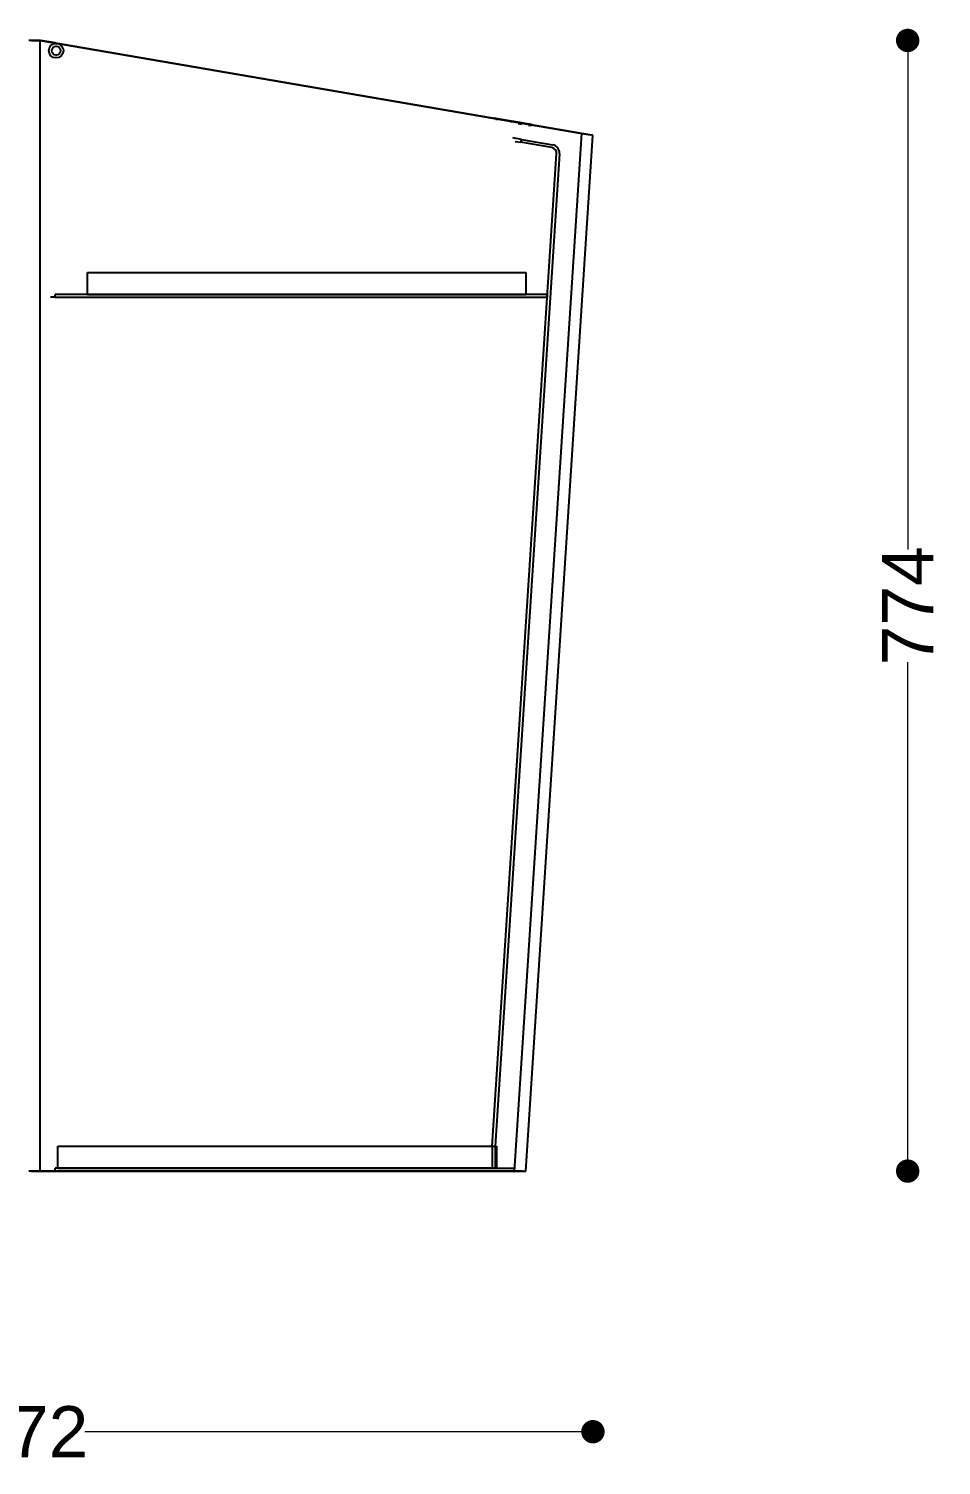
# Model space of a CAD drawing. Header units: millimetres. Extents: x 10366 to 28454, y 24552 to 29702.
# Drawn here: x 26132 to 26756, y 27299 to 28282 of the extents above; entities that cross this region are included whole.
import ezdxf

# ---------------------------------------------------------------- set-up
doc = ezdxf.new("R2010")
doc.units = ezdxf.units.MM
doc.header["$LTSCALE"] = 3
doc.layers.add('DomyÅ›lny', color=7, linetype='Continuous')
doc.styles.get("Standard").update_dxf_attribs({"font": 'arial.ttf'})
doc.dimstyles.new('MATEUSZ', dxfattribs={"dimtxt": 35, "dimasz": 16, "dimexe": 0.18, "dimexo": 0.0625, "dimgap": 0.09, "dimtad": 0, "dimdec": 0, "dimdsep": 46, "dimtxsty": 'Standard', "dimblk": 'DOT', "dimcen": 0.09, "dimse1": 1, "dimse2": 1, "dimadec": 0, "dimazin": 0, "dimtfac": 1, "dimtdec": 0, "dimtofl": 0, "dimtmove": 0, "dimatfit": 3, "dimfxl": 1, "dimtolj": 1, "dimtzin": 0, "dimlwd": 9, "dimlwe": 9, "dimarcsym": 0})

# ---------------------------------------------------------------- blocks, each defined once
blk = doc.blocks.new('_Dot')
at = {"color": 0, "linetype": 'ByBlock', "lineweight": -2}
blk.add_line((-0.5, 0), (-1, 0), dxfattribs=at)
at = {"color": 0, "linetype": 'ByBlock', "const_width": 0.5}
blk.add_lwpolyline([(-0.25, 0, 1), (0.25, 0, 1)], format="xyb", close=True, dxfattribs=at)
blk = doc.blocks.new('*D68')
at = {"color": 0, "lineweight": 9, "transparency": 16777216}
for p, q in [((25761.67, 27321.97), (26093.18, 27321.97)), ((26501.57, 27321.97), (26170.05, 27321.97))]:
    blk.add_line(p, q, dxfattribs=at)
at = {"layer": 'Defpoints', "color": 0, "transparency": 16777216}
for p in [(25745.67, 28209.11), (26517.57, 28209.11), (26517.57, 27321.97)]:
    blk.add_point(p, dxfattribs=at)
at = {"color": 0, "lineweight": 9, "transparency": 16777216, "xscale": 16, "yscale": 16, "zscale": 16, "rotation": 180}
blk.add_blockref('_Dot', (25745.67, 27321.97), dxfattribs=at)
at = {"color": 0, "lineweight": 9, "transparency": 16777216, "xscale": 16, "yscale": 16, "zscale": 16}
blk.add_blockref('_Dot', (26517.57, 27321.97), dxfattribs=at)
at = {"color": 0, "transparency": 16777216, "insert": (26131.62, 27321.97), "char_height": 35, "attachment_point": 5}
blk.add_mtext('\\A1;772', dxfattribs=at)
blk = doc.blocks.new('*D71')
at = {"color": 0, "lineweight": 9, "transparency": 16777216}
for p, q in [((26732.86, 28258.08), (26732.86, 27925.74)), ((26732.86, 27516.32), (26732.86, 27848.66))]:
    blk.add_line(p, q, dxfattribs=at)
at = {"layer": 'Defpoints', "color": 0, "transparency": 16777216}
for p in [(26131.65, 28274.08), (26132.19, 27500.32), (26732.86, 27500.32)]:
    blk.add_point(p, dxfattribs=at)
at = {"color": 0, "lineweight": 9, "transparency": 16777216, "xscale": 16, "yscale": 16, "zscale": 16}
for p, rotation in [((26732.86, 28274.08), 90), ((26732.86, 27500.32), 270)]:
    blk.add_blockref('_Dot', p, dxfattribs=dict(at, rotation=rotation))
at = {"color": 0, "transparency": 16777216, "insert": (26732.86, 27887.2), "char_height": 35, "attachment_point": 5, "rotation": 90}
blk.add_mtext('\\A1;774', dxfattribs=at)

msp = doc.modelspace()

# ---------------------------------------------------------------- linework, layer by layer
at = {"layer": 'DomyÅ›lny'}
for p, q in [((26509.88, 28210.43), (26139.38, 28274.08)), ((26139.38, 28274.08), (26509.88, 28210.43)), ((26139.38, 27500.32), (26139.38, 28274.08)), ((26149.74, 28272.39), (26499.52, 28212.13)), ((26451.72, 28219.57), (26451.89, 28220.55)), ((26461.77, 28217.84), (26461.94, 28218.83)), ((26467.88, 28216.79), (26468.05, 28217.78)), ((26467.88, 28216.79), (26468.05, 28217.78)), ((26474.92, 28215.58), (26475.09, 28216.57)), ((26475.43, 28216.51), (26475.26, 28215.52)), ((26463.84, 27500.32), (26509.88, 28210.43)), ((26468.32, 28204.35), (26468.66, 28206.32)), ((26468.66, 28206.32), (26489.86, 28202.67)), ((26471.62, 27500.32), (26517.57, 28209.11)), ((26448.7, 27517.32), (26492.74, 28196.61)), ((26494.74, 28196.48), (26450.71, 27517.32)), ((26489.52, 28200.7), (26468.32, 28204.35)), ((26171.76, 28115.32), (26471.76, 28115.32)), ((26171.76, 28100.32), (26171.76, 28115.32)), ((26471.76, 28115.32), (26471.76, 28100.32)), ((26149.73, 28098.32), (26146.62, 28098.32)), ((26149.73, 28098.32), (26149.73, 28100.32)), ((26486.5, 28100.32), (26149.73, 28100.32)), ((26149.73, 28098.32), (26486.37, 28098.32)), ((26171.76, 28100.32), (26471.76, 28100.32)), ((26486.37, 28098.32), (26486.5, 28100.32)), ((26151.62, 27502.32), (26151.62, 27517.32)), ((26151.62, 27517.32), (26451.62, 27517.32)), ((26448.7, 27517.32), (26448.7, 27502.33)), ((26450.71, 27517.32), (26450.71, 27502.33)), ((26451.62, 27517.32), (26451.62, 27502.32)), ((26149.73, 27500.32), (26133.62, 27500.32)), ((26139.38, 27500.32), (26463.84, 27500.32)), ((26463.84, 27500.32), (26139.38, 27500.32)), ((26149.73, 27500.32), (26149.73, 27502.32)), ((26450.98, 27502.32), (26149.73, 27502.32)), ((26149.73, 27500.32), (26463.84, 27500.32)), ((26151.62, 27502.32), (26451.62, 27502.32)), ((26450.71, 27502.33), (26448.7, 27502.33)), ((26450.98, 27502.32), (26463.84, 27502.32)), ((26463.84, 27500.32), (26463.84, 27502.32)), ((26463.84, 27500.32), (26469.56, 27500.32))]:
    msp.add_line(p, q, dxfattribs=at)
for points in [[(26139.38, 28274.08, 0), (26133.85, 28274.08, 0), (26132.19, 28274.08, 0), (26131.76, 28274.08, 0), (26131.65, 28274.08, 0), (26131.63, 28274.08, 0), (26131.62, 28274.08, 0), (26131.62, 28274.08, 0), (26131.62, 28274.08, 0), (26131.62, 28274.08, 0), (26131.62, 28274.08, 0), (26131.62, 28274.08, 0), (26131.62, 28274.08, 0), (26131.62, 28274.08, 0), (26131.62, 28274.08, 0), (26131.62, 28274.08, 0), (26131.62, 28274.08, 0), (26131.62, 28274.08, 0), (26131.62, 28274.08, 0)], [(26133.62, 28274.08, 0), (26133.62, 28274.08, 0), (26133.62, 28274.08, 0), (26133.62, 28274.08, 0), (26133.62, 28274.08, 0), (26133.62, 28274.08, 0), (26133.62, 28274.08, 0), (26133.62, 28274.08, 0), (26133.62, 28274.08, 0), (26133.62, 28274.08, 0), (26133.62, 28274.08, 0), (26133.62, 28274.08, 0), (26133.66, 28274.08, 0), (26133.79, 28274.08, 0), (26135.23, 28274.08, 0), (26139.38, 28274.08, 0)], [(26149.74, 28272.39, 0), (26139.88, 28274.08, 0)], [(26469.03, 28217.61, 0), (26455.05, 28220.01, 0), (26451.19, 28220.67, 0), (26450.27, 28220.83, 0), (26450.12, 28220.86, 0), (26450.11, 28220.86, 0), (26450.11, 28220.86, 0), (26450.11, 28220.86, 0), (26450.11, 28220.86, 0), (26450.11, 28220.86, 0), (26450.11, 28220.86, 0), (26450.11, 28220.86, 0), (26450.11, 28220.86, 0), (26450.11, 28220.86, 0), (26450.11, 28220.86, 0), (26450.11, 28220.86, 0), (26450.11, 28220.86, 0), (26450.11, 28220.86, 0), (26450.11, 28220.86, 0), (26450.11, 28220.86, 0), (26450.12, 28220.86, 0), (26450.12, 28220.86, 0), (26450.16, 28220.85, 0), (26450.3, 28220.83, 0), (26451.81, 28220.57, 0), (26457.47, 28219.59, 0)], [(26457.47, 28219.59, 0), (26452.06, 28220.52, 0), (26451.92, 28220.55, 0), (26451.89, 28220.55, 0), (26451.89, 28220.55, 0), (26451.89, 28220.55, 0), (26451.89, 28220.55, 0), (26451.89, 28220.55, 0), (26451.89, 28220.55, 0), (26451.89, 28220.55, 0), (26451.89, 28220.55, 0), (26451.89, 28220.55, 0), (26451.89, 28220.55, 0), (26451.89, 28220.55, 0), (26451.89, 28220.55, 0), (26451.89, 28220.55, 0), (26451.9, 28220.55, 0), (26451.92, 28220.55, 0), (26452, 28220.53, 0), (26452.35, 28220.47, 0), (26455.71, 28219.9, 0), (26468.54, 28217.69, 0), (26473.58, 28216.83, 0), (26475, 28216.58, 0), (26475.33, 28216.53, 0), (26475.41, 28216.51, 0), (26475.43, 28216.51, 0), (26475.43, 28216.51, 0), (26475.43, 28216.51, 0), (26475.43, 28216.51, 0), (26475.43, 28216.51, 0), (26475.43, 28216.51, 0), (26475.43, 28216.51, 0), (26475.43, 28216.51, 0), (26475.43, 28216.51, 0), (26475.43, 28216.51, 0), (26475.43, 28216.51, 0), (26475.43, 28216.51, 0), (26475.43, 28216.51, 0), (26475.43, 28216.51, 0), (26475.42, 28216.51, 0), (26475.41, 28216.51, 0), (26475.34, 28216.52, 0), (26475.09, 28216.57, 0), (26474.07, 28216.74, 0), (26468.05, 28217.78, 0)], [(26468.86, 28216.62, 0), (26466.75, 28216.99, 0)], [(26468.05, 28217.78, 0), (26473.64, 28216.82, 0), (26473.67, 28216.81, 0), (26473.67, 28216.81, 0), (26473.67, 28216.81, 0), (26473.67, 28216.81, 0), (26473.67, 28216.81, 0), (26473.67, 28216.81, 0), (26473.67, 28216.81, 0), (26473.67, 28216.81, 0), (26473.67, 28216.81, 0), (26473.67, 28216.81, 0), (26473.67, 28216.81, 0), (26473.67, 28216.81, 0), (26473.67, 28216.81, 0), (26473.67, 28216.81, 0), (26473.67, 28216.81, 0), (26473.67, 28216.81, 0), (26473.67, 28216.81, 0), (26473.67, 28216.81, 0), (26473.66, 28216.81, 0), (26473.63, 28216.82, 0), (26473.51, 28216.84, 0), (26472.24, 28217.06, 0), (26469.03, 28217.61, 0)], [(26475.26, 28215.52, 0), (26475.26, 28215.52, 0), (26475.26, 28215.52, 0), (26475.26, 28215.52, 0), (26475.26, 28215.52, 0), (26475.26, 28215.52, 0), (26475.26, 28215.52, 0), (26475.26, 28215.52, 0), (26475.26, 28215.52, 0), (26475.26, 28215.52, 0), (26475.26, 28215.52, 0), (26475.26, 28215.52, 0), (26475.26, 28215.52, 0), (26475.25, 28215.53, 0), (26475.21, 28215.53, 0), (26475.07, 28215.56, 0), (26473.54, 28215.82, 0)], [(26468.66, 28206.32, 0), (26462.86, 28207.32, 0)], [(26464.47, 28205.01, 0), (26468.32, 28204.35, 0)], [(26509.37, 28210.43, 0), (26509.37, 28210.43, 0), (26509.37, 28210.43, 0), (26509.37, 28210.43, 0), (26509.37, 28210.43, 0), (26509.37, 28210.43, 0), (26509.37, 28210.43, 0), (26509.37, 28210.43, 0), (26509.37, 28210.43, 0), (26509.37, 28210.43, 0), (26509.37, 28210.43, 0), (26509.35, 28210.43, 0), (26509.18, 28210.46, 0), (26508.35, 28210.61, 0), (26499.52, 28212.13, 0)], [(26517.57, 28209.11, 0), (26517.57, 28209.11, 0), (26517.57, 28209.11, 0), (26517.57, 28209.11, 0), (26517.57, 28209.11, 0), (26517.57, 28209.11, 0), (26517.57, 28209.11, 0), (26517.57, 28209.11, 0), (26517.57, 28209.11, 0), (26517.57, 28209.11, 0), (26517.57, 28209.11, 0), (26517.55, 28209.11, 0), (26517.42, 28209.14, 0), (26516.77, 28209.25, 0), (26509.88, 28210.43, 0)], [(26509.88, 28210.43, 0), (26515.59, 28209.45, 0)], [(26139.38, 27500.32, 0), (26133.85, 27500.32, 0), (26132.19, 27500.32, 0), (26131.76, 27500.32, 0), (26131.65, 27500.32, 0), (26131.63, 27500.32, 0), (26131.62, 27500.32, 0), (26131.62, 27500.32, 0), (26131.62, 27500.32, 0), (26131.62, 27500.32, 0), (26131.62, 27500.32, 0), (26131.62, 27500.32, 0), (26131.62, 27500.32, 0), (26131.62, 27500.32, 0), (26131.62, 27500.32, 0), (26131.62, 27500.32, 0), (26131.62, 27500.32, 0), (26131.62, 27500.32, 0), (26131.62, 27500.32, 0)], [(26133.62, 27500.32, 0), (26133.62, 27500.32, 0), (26133.62, 27500.32, 0), (26133.62, 27500.32, 0), (26133.62, 27500.32, 0), (26133.62, 27500.32, 0), (26133.62, 27500.32, 0), (26133.62, 27500.32, 0), (26133.62, 27500.32, 0), (26133.62, 27500.32, 0), (26133.62, 27500.32, 0), (26133.62, 27500.32, 0), (26133.66, 27500.32, 0), (26133.79, 27500.32, 0), (26135.23, 27500.32, 0), (26139.38, 27500.32, 0)], [(26463.84, 27500.32, 0), (26471.62, 27500.32, 0)], [(26469.61, 27500.32, 0), (26469.61, 27500.32, 0), (26469.61, 27500.32, 0), (26469.61, 27500.32, 0), (26469.61, 27500.32, 0), (26469.61, 27500.32, 0), (26469.61, 27500.32, 0), (26469.61, 27500.32, 0), (26469.61, 27500.32, 0), (26469.61, 27500.32, 0), (26469.61, 27500.32, 0), (26469.6, 27500.32, 0), (26469.57, 27500.32, 0), (26469.17, 27500.32, 0), (26463.84, 27500.32, 0)]]:
    msp.add_polyline3d(points, dxfattribs=at)
msp.add_polyline3d([(26429.92, 27500.32, 0), (26424.42, 27500.32, 0), (26429.92, 27500.32, 0), (26433.81, 27500.32, 0), (26435.04, 27500.32, 0), (26435.33, 27500.32, 0), (26435.4, 27500.32, 0), (26435.42, 27500.32, 0), (26435.42, 27500.32, 0), (26435.42, 27500.32, 0), (26435.42, 27500.32, 0), (26435.42, 27500.32, 0), (26435.42, 27500.32, 0), (26435.42, 27500.32, 0), (26435.42, 27500.32, 0), (26435.42, 27500.32, 0), (26435.42, 27500.32, 0), (26435.42, 27500.32, 0), (26435.42, 27500.32, 0), (26435.42, 27500.32, 0), (26435.42, 27500.32, 0), (26435.42, 27500.32, 0), (26435.42, 27500.32, 0), (26435.42, 27500.32, 0), (26435.42, 27500.32, 0), (26435.42, 27500.32, 0), (26435.42, 27500.32, 0), (26435.42, 27500.32, 0), (26435.41, 27500.32, 0), (26435.38, 27500.32, 0), (26435.26, 27500.32, 0), (26434.74, 27500.32, 0)], close=True, dxfattribs=at)
for radius in [5, 3, 3]:
    msp.add_circle((26150.35, 28267.08), radius, dxfattribs=at)
for radius in [3.89, 5.89]:
    msp.add_arc((26488.86, 28196.86), radius, 356.29088, 80.22548, dxfattribs=at)

# ---------------------------------------------------------------- dimensions: what is measured, and where the dimension line sits
dim = msp.add_linear_dim(base=(26732.86, 27500.32), p1=(26131.65, 28274.08), p2=(26132.19, 27500.32), angle=90, dimstyle='MATEUSZ')
dim.commit()
dim.dimension.update_dxf_attribs({"geometry": '*D71', "text_midpoint": (26732.86, 27887.2)})
dim = msp.add_linear_dim(base=(26517.57, 27321.97), p1=(25745.67, 28209.11), p2=(26517.57, 28209.11), dimstyle='MATEUSZ')
dim.commit()
dim.dimension.update_dxf_attribs({"geometry": '*D68', "text_midpoint": (26131.62, 27321.97)})

doc.saveas('drawing.dxf')
